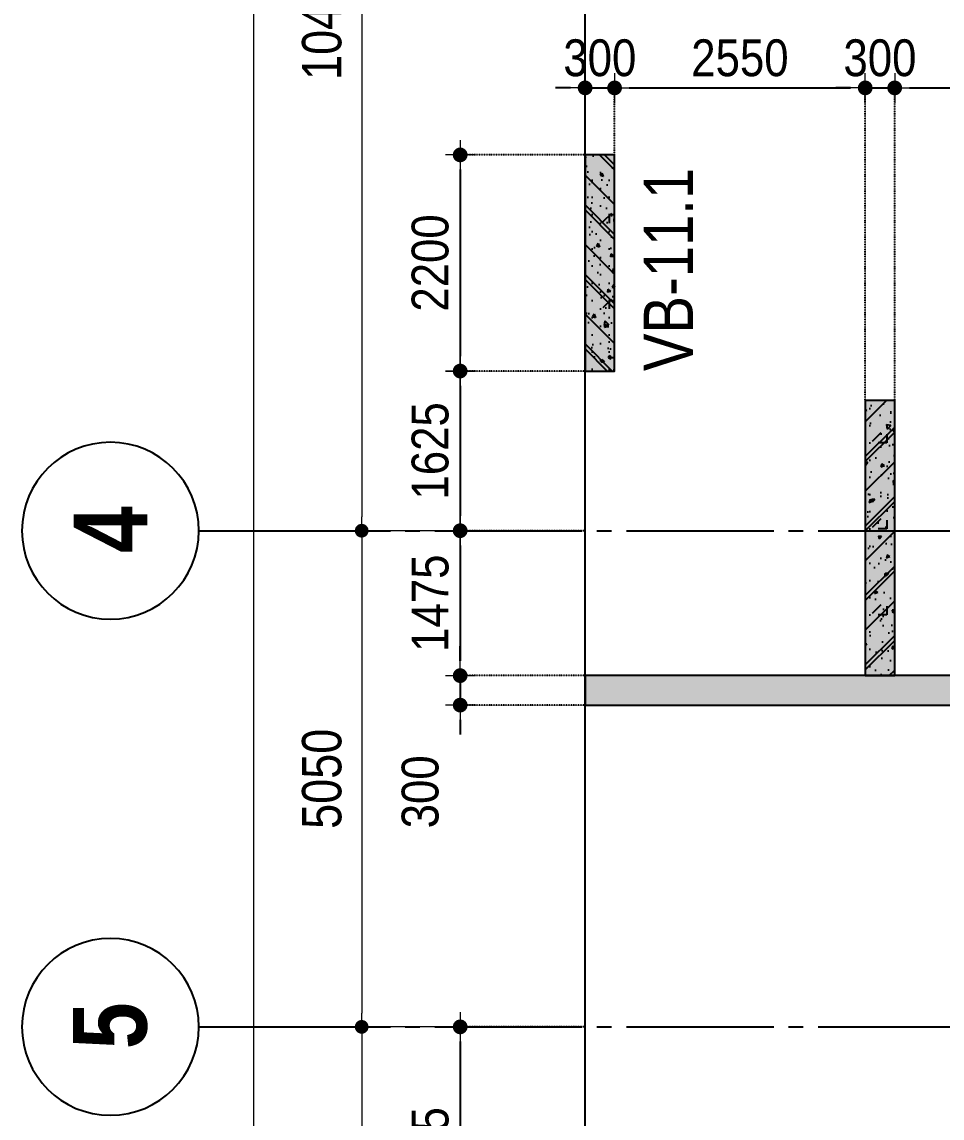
# Model space of a CAD drawing. Header units: millimetres. Extents: x -3973692 to -2843767, y 592734 to 838475.
# Drawn here: x -3277375 to -3268013, y 734603 to 745760 of the extents above; entities that cross this region are included whole.
import ezdxf
from ezdxf.enums import TextEntityAlignment as Align

# ---------------------------------------------------------------- set-up
doc = ezdxf.new("R2010")
doc.units = ezdxf.units.MM
doc.header["$MEASUREMENT"] = 0
doc.header["$PDMODE"] = 3
doc.header["$PDSIZE"] = -20
for name, pattern in [('CHG_XX_Luoi truc-Block B$0$MB_Luoi truc-150-TWB$0$Center101', [13, 10, -1, 1, -1]), ('DIVIDE2', [15.87499999999999, 6.349999999999998, -3.174999999999998, 0, -3.174999999999998, 0, -3.174999999999998]), ('HIDDEN5', [2.8375, 1.25, -1.5875])]:
    doc.linetypes.add(name, pattern=pattern)
doc.layers.get('0').update_dxf_attribs({"lineweight": 9})
doc.layers.get('Defpoints').update_dxf_attribs({"color": 10, "lineweight": 0})
for name, color, linetype, lineweight in [("'S_General_Dim_1", 1, 'Continuous', 18), ("'S_General_Divide_3 Intermediate", 3, 'DIVIDE2', 40), ('CHG_XX_Cot_Block B-T2-3$0$DBAO', 3, 'Continuous', 13), ('CHG_XX_Luoi truc-Block B$0$Dim 200', 1, 'Continuous', 5), ('TEXT', 7, 'Continuous', 15)]:
    doc.layers.add(name, color=color, linetype=linetype, lineweight=lineweight)
for name, color, linetype in [('CHG_XX_Cot_Block B-T2-3$0$MB_Cot tang 1$0$Concrete Hatch', 218, 'Continuous'), ('CHG_XX_Cot_Block B-T2-3$0$MB_Cot tang 1$0$Concrete Line', 6, 'Continuous'), ('CHG_XX_Cot_Block B-T2-3$0$MB_Cot tang 1$0$Concrete Solid', 216, 'Continuous'), ('CHG_XX_Cot_Block B-T2-3$0$mb_cot tang 4-8 twb$0$Concrete Hatch', 218, 'Continuous'), ('CHG_XX_Cot_Block B-T2-3$0$mb_cot tang 4-8 twb$0$Concrete Line', 6, 'Continuous'), ('CHG_XX_Cot_Block B-T2-3$0$mb_cot tang 4-8 twb$0$Concrete Solid', 216, 'Continuous'), ('CHG_XX_Luoi truc-Block B$0$MB_Luoi truc-150-TWB$0$Grid', 34, 'Continuous'), ('CHG_XX_Luoi truc-Block B$0$MB_Luoi truc-150-TWB$0$Grid Line', 251, 'CHG_XX_Luoi truc-Block B$0$MB_Luoi truc-150-TWB$0$Center101'), ('dim', 1, 'Continuous')]:
    doc.layers.add(name, color=color, linetype=linetype)
doc.styles.add('arial', font='arial.ttf', dxfattribs={"width": 0.85})
doc.styles.add('CHG_XX_Luoi truc-Block B$0$MB_Luoi truc-150-TWB$0$Grid A-F$0$VNI-HelveCB', font='')
doc.styles.add('CHG_XX_Luoi truc-Block B$0$Star-HelCon', font='')
doc.styles.add('TTP-HelCon', font='')
doc.styles.get('CHG_XX_Luoi truc-Block B$0$MB_Luoi truc-150-TWB$0$Grid A-F$0$VNI-HelveCB').set_extended_font_data('VNI-Helve-Condense', bold=True)
doc.styles.get('CHG_XX_Luoi truc-Block B$0$Star-HelCon').set_extended_font_data('VNI-Helve-Condense')
doc.styles.get('TTP-HelCon').set_extended_font_data('VNI-Helve-Condense')
doc.dimstyles.new('150', dxfattribs={"dimscale": 150, "dimtxt": 2.5, "dimasz": 1, "dimexe": 0, "dimexo": 0, "dimgap": 0.75, "dimtad": 1, "dimdec": 0, "dimzin": 9, "dimdsep": 46, "dimtxsty": 'arial', "dimblk1": 'DIMDOT', "dimblk2": 'DIMDOT', "dimsah": 1, "dimcen": 2, "dimdle": 3, "dimclre": 8, "dimclrt": 2, "dimadec": 0, "dimazin": 0, "dimtfac": 1, "dimtdec": 0, "dimtix": 1, "dimtmove": 2, "dimatfit": 3, "dimldrblk": 'DIMPIJL', "dimfxl": 1, "dimtvp": 1.8, "dimtolj": 1, "dimtzin": 0, "dimarcsym": 0})
doc.dimstyles.new('CHG_XX_Luoi truc-Block B$0$Dim 200', dxfattribs={"dimscale": 200, "dimtxt": 2, "dimasz": 0.7, "dimexe": 1, "dimexo": 1, "dimgap": 1, "dimtad": 1, "dimdec": 0, "dimzin": 12, "dimdsep": 46, "dimtxsty": 'CHG_XX_Luoi truc-Block B$0$Star-HelCon', "dimblk": 'CHG_XX_Luoi truc-Block B$0$_Dot', "dimcen": 1, "dimclrd": 256, "dimclre": 256, "dimclrt": 3, "dimadec": 0, "dimazin": 0, "dimtfac": 1, "dimtdec": 0, "dimtix": 1, "dimtmove": 2, "dimatfit": 3, "dimldrblk": 'CHG_XX_Luoi truc-Block B$0$HTT Arrow 30', "dimfxl": 1, "dimtolj": 1, "dimtzin": 0, "dimarcsym": 0})

# ---------------------------------------------------------------- blocks, each defined once
blk = doc.blocks.new('*U3043')
at = {"layer": 'CHG_XX_Luoi truc-Block B$0$MB_Luoi truc-150-TWB$0$Grid', "lineweight": -2}
blk.add_line((0, -3), (0, 0), dxfattribs=at)
blk.add_circle((0, -9), 6, dxfattribs=at)
at = {"layer": 'CHG_XX_Luoi truc-Block B$0$MB_Luoi truc-150-TWB$0$Grid Line'}
blk.add_line((0, 0), (0, 189), dxfattribs=at)
at = {"layer": 'CHG_XX_Luoi truc-Block B$0$MB_Luoi truc-150-TWB$0$Grid', "lineweight": -2, "style": 'CHG_XX_Luoi truc-Block B$0$MB_Luoi truc-150-TWB$0$Grid A-F$0$VNI-HelveCB'}
for tag, p in [('GRIDSUB', (0, 198)), ('GRID', (0, -9))]:
    blk.add_attdef(tag, text='', height=5, dxfattribs=at).set_placement(p, align=Align.MIDDLE)
blk = doc.blocks.new('CHG_XX_Luoi truc-Block B$0$_Dot')
at = {"color": 0, "linetype": 'ByBlock', "lineweight": -2}
blk.add_line((-0.5, 0), (-1, 0), dxfattribs=at)
at = {"color": 0, "linetype": 'ByBlock', "const_width": 0.5}
blk.add_lwpolyline([(-0.25, 0, 1), (0.25, 0, 1)], format="xyb", close=True, dxfattribs=at)
blk = doc.blocks.new('*D3052')
at = {"layer": 'CHG_XX_Luoi truc-Block B$0$Dim 200', "lineweight": -2, "transparency": 16777216}
for p, q in [((8025584.807259982, 1114648.634998515), (8023615.11232847, 1114648.634998515)), ((8023815.11232847, 1114508.634998515), (8023815.11232847, 1104338.634998515)), ((8025584.807259982, 1104198.634998515), (8023615.11232847, 1104198.634998515))]:
    blk.add_line(p, q, dxfattribs=at)
at = {"layer": 'Defpoints', "color": 0, "transparency": 16777216}
for p in [(8025784.807259982, 1114648.634998515), (8023815.11232847, 1104198.634998515), (8025784.807259982, 1104198.634998515)]:
    blk.add_point(p, dxfattribs=at)
at = {"layer": 'CHG_XX_Luoi truc-Block B$0$Dim 200', "lineweight": -2, "transparency": 16777216, "xscale": 140, "yscale": 140, "zscale": 140}
for p, rotation in [((8023815.11232847, 1114648.634998515), 90), ((8023815.11232847, 1104198.634998515), 270)]:
    blk.add_blockref('CHG_XX_Luoi truc-Block B$0$_Dot', p, dxfattribs=dict(at, rotation=rotation))
at = {"layer": 'CHG_XX_Luoi truc-Block B$0$Dim 200', "color": 3, "transparency": 16777216, "insert": (8023410.845661803, 1109423.634998517), "char_height": 400, "attachment_point": 5, "rotation": 90, "style": 'CHG_XX_Luoi truc-Block B$0$Star-HelCon'}
blk.add_mtext('\\A1;10450', dxfattribs=at)
blk = doc.blocks.new('CHG_XX_Luoi truc-Block B$0$HTT Arrow 30')
blk.add_hatch(color=256).paths.add_polyline_path([(-2.5, 0.3750000000000002), (-2.5, -0.3749999999999998), (0, 0)])
at = {"color": 0, "linetype": 'ByBlock', "lineweight": -2}
for p, q in [((0, 0), (-2.5, 0.3750000000000002)), ((-2.5, -0.3749999999999998), (-2.5, 0.3750000000000002)), ((0, 0), (-2.5, -0.3749999999999998))]:
    blk.add_line(p, q, dxfattribs=at)
blk = doc.blocks.new('*D3053')
at = {"layer": 'CHG_XX_Luoi truc-Block B$0$Dim 200', "lineweight": -2, "transparency": 16777216}
for p, q in [((8025584.807259982, 1104198.634998515), (8023615.11232847, 1104198.634998515)), ((8023815.11232847, 1104058.634998515), (8023815.11232847, 1099288.634998515)), ((8025584.807259982, 1099148.634998515), (8023615.11232847, 1099148.634998515))]:
    blk.add_line(p, q, dxfattribs=at)
at = {"layer": 'Defpoints', "color": 0, "transparency": 16777216}
for p in [(8025784.807259982, 1104198.634998515), (8023815.11232847, 1099148.634998515), (8025784.807259982, 1099148.634998515)]:
    blk.add_point(p, dxfattribs=at)
at = {"layer": 'CHG_XX_Luoi truc-Block B$0$Dim 200', "lineweight": -2, "transparency": 16777216, "xscale": 140, "yscale": 140, "zscale": 140}
for p, rotation in [((8023815.11232847, 1104198.634998515), 90), ((8023815.11232847, 1099148.634998515), 270)]:
    blk.add_blockref('CHG_XX_Luoi truc-Block B$0$_Dot', p, dxfattribs=dict(at, rotation=rotation))
at = {"layer": 'CHG_XX_Luoi truc-Block B$0$Dim 200', "color": 3, "transparency": 16777216, "insert": (8023410.845661803, 1101673.634998517), "char_height": 400, "attachment_point": 5, "rotation": 90, "style": 'CHG_XX_Luoi truc-Block B$0$Star-HelCon'}
blk.add_mtext('\\A1;5050', dxfattribs=at)
blk = doc.blocks.new('*D3054')
at = {"layer": 'CHG_XX_Luoi truc-Block B$0$Dim 200', "lineweight": -2, "transparency": 16777216}
for p, q in [((8025584.807259982, 1099148.634998515), (8023615.11232847, 1099148.634998515)), ((8023815.11232847, 1099008.634998515), (8023815.11232847, 1089888.634998515)), ((8025584.807259982, 1089748.634998515), (8023615.11232847, 1089748.634998515))]:
    blk.add_line(p, q, dxfattribs=at)
at = {"layer": 'Defpoints', "color": 0, "transparency": 16777216}
for p in [(8025784.807259982, 1099148.634998515), (8023815.11232847, 1089748.634998515), (8025784.807259982, 1089748.634998515)]:
    blk.add_point(p, dxfattribs=at)
at = {"layer": 'CHG_XX_Luoi truc-Block B$0$Dim 200', "lineweight": -2, "transparency": 16777216, "xscale": 140, "yscale": 140, "zscale": 140}
for p, rotation in [((8023815.11232847, 1099148.634998515), 90), ((8023815.11232847, 1089748.634998515), 270)]:
    blk.add_blockref('CHG_XX_Luoi truc-Block B$0$_Dot', p, dxfattribs=dict(at, rotation=rotation))
at = {"layer": 'CHG_XX_Luoi truc-Block B$0$Dim 200', "color": 3, "transparency": 16777216, "insert": (8023410.845661803, 1094448.634998517), "char_height": 400, "attachment_point": 5, "rotation": 90, "style": 'CHG_XX_Luoi truc-Block B$0$Star-HelCon'}
blk.add_mtext('\\A1;9400', dxfattribs=at)
blk = doc.blocks.new('*D3045')
at = {"layer": 'CHG_XX_Luoi truc-Block B$0$Dim 200', "lineweight": -2, "transparency": 16777216}
for p, q in [((8024551.736513704, 1125848.634998515), (8022515.368761293, 1125848.634998515)), ((8022715.368761293, 1125708.634998515), (8022715.368761293, 1047588.634998515)), ((8023790.975346348, 1047448.634998515), (8022515.368761293, 1047448.634998515))]:
    blk.add_line(p, q, dxfattribs=at)
at = {"layer": 'Defpoints', "color": 0, "transparency": 16777216}
for p in [(8024751.736513704, 1125848.634998515), (8022715.368761293, 1047448.634998515), (8023990.975346348, 1047448.634998515)]:
    blk.add_point(p, dxfattribs=at)
at = {"layer": 'CHG_XX_Luoi truc-Block B$0$Dim 200', "lineweight": -2, "transparency": 16777216, "xscale": 140, "yscale": 140, "zscale": 140}
for p, rotation in [((8022715.368761293, 1125848.634998515), 90), ((8022715.368761293, 1047448.634998515), 270)]:
    blk.add_blockref('CHG_XX_Luoi truc-Block B$0$_Dot', p, dxfattribs=dict(at, rotation=rotation))
at = {"layer": 'CHG_XX_Luoi truc-Block B$0$Dim 200', "color": 3, "transparency": 16777216, "insert": (8022311.102094626, 1086648.634998517), "char_height": 400, "attachment_point": 5, "rotation": 90, "style": 'CHG_XX_Luoi truc-Block B$0$Star-HelCon'}
blk.add_mtext('\\A1;78400', dxfattribs=at)
blk = doc.blocks.new('*U3031')
at = {"layer": 'CHG_XX_Cot_Block B-T2-3$0$mb_cot tang 4-8 twb$0$Concrete Hatch'}
h = blk.add_hatch(dxfattribs=at)
h.set_pattern_fill('CONCRETE', color=256, scale=50, style=0, pattern_type=2)
h.set_pattern_definition([(45, (-6900, -49.99999999999986), (-176.7766952966369, 176.7766952966369), []), (45, (-6900, 1.4210854715202e-13), (-353.5533905932737, 353.5533905932738), []), (49.99999999999999, (-6900, -49.99999999999986), (358.6300913003767, -31.37606749129755), [37.5, -412.5]), (355, (-6900, -49.99999999999986), (-69.3756668065, 376.0960668500059), [30, -330]), (100.4514, (-6870.11416, -52.61466999999985), (289.2546908570108, 344.7197710304768), [31.870095, -350.571056]), (46.18420000000002, (-6900, 50.00000000000014), (533.6205243128222, -82.75950716450905), [56.24999999999997, -618.7499999999995]), (96.6356, (-6855.5316275, 43.10334650000013), (467.3313527743517, 487.0589354502209), [47.805144, -525.8565]), (351.1842, (-6900, 50.00000000000014), (467.3309725668136, 487.0593004626623), [45, -495]), (21, (-6850, 25.00000000000014), (298.4535260592309, -201.3094453326694), [37.5, -412.5]), (326.0000000000001, (-6850, 25.00000000000014), (121.6576659607909, 362.5750225234265), [30, -330]), (71.4514, (-6825.1288835, 8.224197000000146), (420.111314290745, 161.2652483549762), [31.870095, -350.571056]), (37.50000000000001, (-6900, -49.99999999999986), (6.079927658645334, 166.4469269156558), [0, -326, 0, -335, 0, -331.25]), (7.499999999999999, (-6900, -49.99999999999986), (131.5347687210743, 197.2058559411801), [0, -191, 0, -318.5, 0, -126.25]), (327.5, (-7011.5, -49.99999999999986), (266.9112180862045, -11.2774358671899), [0, -125, 0, -390, 0, -517.5]), (317.5, (-7061.5, -49.99999999999986), (291.5930846711931, 50.05249116615882), [0, -162.5, 0, -259, 0, -367.5]), (0, (-6725, 125.0000000000001), (0, 875), [87.5, -787.5]), (0, (-6462.5, 300.0000000000001), (0, 875), [87.5, -787.5]), (0, (-6637.5, 650.0000000000001), (0, 875), [87.5, -350, 87.5, -350]), (90, (-6725, 125.0000000000001), (-875, 5.35782974626967e-14), [87.5, -787.5]), (90, (-6637.5, 650.0000000000001), (-875, 5.35782974626967e-14), [87.5, -787.5]), (90, (-6375, 300.0000000000001), (-875, 5.35782974626967e-14), [87.5, -787.5]), (90, (-6200, 562.5000000000001), (-875, 5.35782974626967e-14), [87.5, -787.5]), (135, (-6637.5, 125.0000000000001), (-875.016357447105, 8.881784197001252e-14), [123.76, -1113.7]), (135, (-6550, 650.0000000000001), (-875.016357447105, 8.881784197001252e-14), [123.76, -1113.7]), (45, (-6462.5, 300.0000000000001), (8.881784197001252e-14, 875.016357447105), [123.76, -247.485, 123.76, -742.455]), (0, (-7075, -49.99999999999986), (87.5, 87.5), [-175, 0])])
h.paths.add_polyline_path([(-8650, 150), (-8650, -149.9999999999999), (1800, -150), (1800, 150)])
at = {"layer": 'CHG_XX_Cot_Block B-T2-3$0$mb_cot tang 4-8 twb$0$Concrete Solid'}
blk.add_hatch(color=256, dxfattribs=at).paths.add_polyline_path([(-8650, 150), (-8650, -149.9999999999999), (1800, -150), (1800, 150)])
at = {"layer": 'CHG_XX_Cot_Block B-T2-3$0$mb_cot tang 4-8 twb$0$Concrete Line'}
blk.add_lwpolyline([(-8650, 150), (-8650, -149.9999999999999), (1800, -150), (1800, 150)], close=True, dxfattribs=at)
blk = doc.blocks.new('*U3032')
at = {"layer": 'CHG_XX_Cot_Block B-T2-3$0$mb_cot tang 4-8 twb$0$Concrete Hatch'}
h = blk.add_hatch(dxfattribs=at)
h.set_pattern_fill('CONCRETE', color=256, scale=50, style=0, pattern_type=2)
h.set_pattern_definition([(45, (-250, 2450), (-176.7766952966369, 176.7766952966369), []), (45, (-250, 2500), (-353.5533905932737, 353.5533905932738), []), (49.99999999999999, (-250, 2450), (358.6300913003767, -31.37606749129755), [37.5, -412.5]), (355, (-250, 2450), (-69.3756668065, 376.0960668500059), [30, -330]), (100.4514, (-220.11416, 2447.38533), (289.2546908570108, 344.7197710304768), [31.870095, -350.571056]), (46.18420000000002, (-250, 2550), (533.6205243128222, -82.75950716450905), [56.24999999999998, -618.7499999999997]), (96.6356, (-205.5316275, 2543.1033465), (467.3313527743517, 487.0589354502209), [47.805144, -525.8565]), (351.1842, (-250, 2550), (467.3309725668136, 487.0593004626623), [45, -495]), (21, (-200, 2525), (298.4535260592309, -201.3094453326694), [37.5, -412.5]), (326.0000000000001, (-200, 2525), (121.6576659607909, 362.5750225234265), [30, -330]), (71.4514, (-175.1288835, 2508.224197), (420.111314290745, 161.2652483549762), [31.870095, -350.571056]), (37.50000000000001, (-250, 2450), (6.079927658645334, 166.4469269156558), [0, -326, 0, -335, 0, -331.25]), (7.499999999999999, (-250, 2450), (131.5347687210743, 197.2058559411801), [0, -191, 0, -318.5, 0, -126.25]), (327.5, (-361.5, 2450), (266.9112180862045, -11.2774358671899), [0, -125, 0, -390, 0, -517.5]), (317.5, (-411.5, 2450), (291.5930846711931, 50.05249116615882), [0, -162.5, 0, -259, 0, -367.5]), (0, (-75, 2625), (0, 875), [87.5, -787.5]), (0, (187.5, 2800), (0, 875), [87.5, -787.5]), (0, (12.5, 3150), (0, 875), [87.5, -350, 87.5, -350]), (90, (-75, 2625), (-875, 5.35782974626967e-14), [87.5, -787.5]), (90, (12.5, 3150), (-875, 5.35782974626967e-14), [87.5, -787.5]), (90, (275, 2800), (-875, 5.35782974626967e-14), [87.5, -787.5]), (90, (450, 3062.5), (-875, 5.35782974626967e-14), [87.5, -787.5]), (135, (12.5, 2625), (-875.016357447105, 8.881784197001252e-14), [123.76, -1113.7]), (135, (100, 3150), (-875.016357447105, 8.881784197001252e-14), [123.76, -1113.7]), (45, (187.5, 2800), (8.881784197001252e-14, 875.016357447105), [123.76, -247.485, 123.76, -742.455]), (0, (-425, 2450), (87.5, 87.5), [-175, 0])])
h.paths.add_polyline_path([(-250, 2650), (-250, -149.9999999999999), (50, -150), (50, 2650)])
at = {"layer": 'CHG_XX_Cot_Block B-T2-3$0$mb_cot tang 4-8 twb$0$Concrete Solid'}
blk.add_hatch(color=256, dxfattribs=at).paths.add_polyline_path([(-250, 2650), (-250, -149.9999999999999), (50, -150), (50, 2650)])
at = {"layer": 'CHG_XX_Cot_Block B-T2-3$0$mb_cot tang 4-8 twb$0$Concrete Line'}
blk.add_lwpolyline([(-250, 2650), (-250, -149.9999999999999), (50, -150), (50, 2650)], close=True, dxfattribs=at)
blk = doc.blocks.new('*U3033')
at = {"layer": 'CHG_XX_Cot_Block B-T2-3$0$MB_Cot tang 1$0$Concrete Hatch'}
h = blk.add_hatch(dxfattribs=at)
h.set_pattern_fill('CONCRETE', color=256, scale=50, style=0, pattern_type=2)
h.set_pattern_definition([(45, (-6900, -49.99999999999986), (-176.7766952966369, 176.7766952966369), []), (45, (-6900, 1.4210854715202e-13), (-353.5533905932737, 353.5533905932738), []), (49.99999999999999, (-6900, -49.99999999999986), (358.6300913003767, -31.37606749129755), [37.5, -412.5]), (355, (-6900, -49.99999999999986), (-69.3756668065, 376.0960668500059), [30, -330]), (100.4514, (-6870.11416, -52.61466999999985), (289.2546908570108, 344.7197710304768), [31.870095, -350.571056]), (46.18420000000001, (-6900, 50.00000000000014), (533.6205243128222, -82.75950716450905), [56.25, -618.75]), (96.6356, (-6855.5316275, 43.10334650000013), (467.3313527743517, 487.0589354502209), [47.805144, -525.8565]), (351.1842, (-6900, 50.00000000000014), (467.3309725668136, 487.0593004626623), [45, -495]), (21, (-6850, 25.00000000000014), (298.4535260592309, -201.3094453326694), [37.5, -412.5]), (326.0000000000001, (-6850, 25.00000000000014), (121.6576659607909, 362.5750225234265), [30, -330]), (71.4514, (-6825.1288835, 8.224197000000146), (420.111314290745, 161.2652483549762), [31.870095, -350.571056]), (37.50000000000001, (-6900, -49.99999999999986), (6.079927658645334, 166.4469269156558), [0, -326, 0, -335, 0, -331.25]), (7.499999999999999, (-6900, -49.99999999999986), (131.5347687210743, 197.2058559411801), [0, -191, 0, -318.5, 0, -126.25]), (327.5, (-7011.5, -49.99999999999986), (266.9112180862045, -11.2774358671899), [0, -125, 0, -390, 0, -517.5]), (317.5, (-7061.5, -49.99999999999986), (291.5930846711931, 50.05249116615882), [0, -162.5, 0, -259, 0, -367.5]), (0, (-6725, 125.0000000000001), (0, 875), [87.5, -787.5]), (0, (-6462.5, 300.0000000000001), (0, 875), [87.5, -787.5]), (0, (-6637.5, 650.0000000000001), (0, 875), [87.5, -350, 87.5, -350]), (90, (-6725, 125.0000000000001), (-875, 5.35782974626967e-14), [87.5, -787.5]), (90, (-6637.5, 650.0000000000001), (-875, 5.35782974626967e-14), [87.5, -787.5]), (90, (-6375, 300.0000000000001), (-875, 5.35782974626967e-14), [87.5, -787.5]), (90, (-6200, 562.5000000000001), (-875, 5.35782974626967e-14), [87.5, -787.5]), (135, (-6637.5, 125.0000000000001), (-875.016357447105, 8.881784197001252e-14), [123.76, -1113.7]), (135, (-6550, 650.0000000000001), (-875.016357447105, 8.881784197001252e-14), [123.76, -1113.7]), (45, (-6462.5, 300.0000000000001), (8.881784197001252e-14, 875.016357447105), [123.76, -247.485, 123.76, -742.455]), (0, (-7075, -49.99999999999986), (87.5, 87.5), [-175, 0])])
h.paths.add_polyline_path([(-8650, 150), (-8650, -149.9999999999999), (1800, -150), (1800, 150)])
at = {"layer": 'CHG_XX_Cot_Block B-T2-3$0$MB_Cot tang 1$0$Concrete Solid'}
blk.add_hatch(color=256, dxfattribs=at).paths.add_polyline_path([(-8650, 150), (-8650, -149.9999999999999), (1800, -150), (1800, 150)])
at = {"layer": 'CHG_XX_Cot_Block B-T2-3$0$MB_Cot tang 1$0$Concrete Line'}
blk.add_lwpolyline([(-8650, 150), (-8650, -149.9999999999999), (1800, -150), (1800, 150)], close=True, dxfattribs=at)
blk = doc.blocks.new('*U3034')
at = {"layer": 'CHG_XX_Cot_Block B-T2-3$0$MB_Cot tang 1$0$Concrete Hatch'}
h = blk.add_hatch(dxfattribs=at)
h.set_pattern_fill('CONCRETE', color=256, scale=50, style=0, pattern_type=2)
h.set_pattern_definition([(45, (-250, 2450.000000000058), (-176.7766952966369, 176.7766952966369), []), (45, (-250, 2500.000000000058), (-353.5533905932737, 353.5533905932738), []), (49.99999999999999, (-250, 2450.000000000058), (358.6300913003767, -31.37606749129755), [37.5, -412.5]), (355, (-250, 2450.000000000058), (-69.3756668065, 376.0960668500059), [30, -330]), (100.4514, (-220.11416, 2447.385330000058), (289.2546908570108, 344.7197710304768), [31.870095, -350.571056]), (46.18420000000001, (-250, 2550.000000000058), (533.6205243128222, -82.75950716450905), [56.25, -618.75]), (96.6356, (-205.5316275, 2543.103346500058), (467.3313527743517, 487.0589354502209), [47.805144, -525.8565]), (351.1842, (-250, 2550.000000000058), (467.3309725668136, 487.0593004626623), [45, -495]), (21, (-200, 2525.000000000058), (298.4535260592309, -201.3094453326694), [37.5, -412.5]), (326.0000000000001, (-200, 2525.000000000058), (121.6576659607909, 362.5750225234265), [30, -330]), (71.4514, (-175.1288835, 2508.224197000058), (420.111314290745, 161.2652483549762), [31.870095, -350.571056]), (37.50000000000001, (-250, 2450.000000000058), (6.079927658645334, 166.4469269156558), [0, -326, 0, -335, 0, -331.25]), (7.499999999999999, (-250, 2450.000000000058), (131.5347687210743, 197.2058559411801), [0, -191, 0, -318.5, 0, -126.25]), (327.5, (-361.5, 2450.000000000058), (266.9112180862045, -11.2774358671899), [0, -125, 0, -390, 0, -517.5]), (317.5, (-411.5, 2450.000000000058), (291.5930846711931, 50.05249116615882), [0, -162.5, 0, -259, 0, -367.5]), (0, (-75, 2625.000000000058), (0, 875), [87.5, -787.5]), (0, (187.5, 2800.000000000058), (0, 875), [87.5, -787.5]), (0, (12.5, 3150.000000000058), (0, 875), [87.5, -350, 87.5, -350]), (90, (-75, 2625.000000000058), (-875, 5.35782974626967e-14), [87.5, -787.5]), (90, (12.5, 3150.000000000058), (-875, 5.35782974626967e-14), [87.5, -787.5]), (90, (275, 2800.000000000058), (-875, 5.35782974626967e-14), [87.5, -787.5]), (90, (450, 3062.500000000058), (-875, 5.35782974626967e-14), [87.5, -787.5]), (135, (12.5, 2625.000000000058), (-875.016357447105, 8.881784197001252e-14), [123.76, -1113.7]), (135, (100, 3150.000000000058), (-875.016357447105, 8.881784197001252e-14), [123.76, -1113.7]), (45, (187.5, 2800.000000000058), (8.881784197001252e-14, 875.016357447105), [123.76, -247.485, 123.76, -742.455]), (0, (-425, 2450.000000000058), (87.5, 87.5), [-175, 0])])
h.paths.add_polyline_path([(-250, 2650.000000000058), (-250, -149.9999999999999), (50, -150), (50, 2650.000000000058)])
at = {"layer": 'CHG_XX_Cot_Block B-T2-3$0$MB_Cot tang 1$0$Concrete Solid'}
blk.add_hatch(color=256, dxfattribs=at).paths.add_polyline_path([(-250, 2650.000000000058), (-250, -149.9999999999999), (50, -150), (50, 2650.000000000058)])
at = {"layer": 'CHG_XX_Cot_Block B-T2-3$0$MB_Cot tang 1$0$Concrete Line'}
blk.add_lwpolyline([(-250, 2650.000000000058), (-250, -149.9999999999999), (50, -150), (50, 2650.000000000058)], close=True, dxfattribs=at)
blk = doc.blocks.new('*U3035')
at = {"layer": 'CHG_XX_Cot_Block B-T2-3$0$mb_cot tang 4-8 twb$0$Concrete Hatch'}
h = blk.add_hatch(dxfattribs=at)
h.set_pattern_fill('CONCRETE', color=256, scale=50, style=0, pattern_type=2)
h.set_pattern_definition([(45, (650, 50.00000000000013), (-176.7766952966369, 176.7766952966369), []), (45, (650, 100.0000000000001), (-353.5533905932737, 353.5533905932738), []), (49.99999999999999, (650, 50.00000000000013), (358.6300913003767, -31.37606749129755), [37.5, -412.5]), (355, (650, 50.00000000000013), (-69.3756668065, 376.0960668500059), [30, -330]), (100.4514, (679.8858399999999, 47.38533000000014), (289.2546908570108, 344.7197710304768), [31.870095, -350.571056]), (46.18420000000002, (650, 150.0000000000001), (533.6205243128222, -82.75950716450905), [56.24999999999994, -618.7499999999991]), (96.6356, (694.4683725, 143.1033465000001), (467.3313527743517, 487.0589354502209), [47.805144, -525.8565]), (351.1842, (650, 150.0000000000001), (467.3309725668136, 487.0593004626623), [45, -495]), (21, (700, 125.0000000000001), (298.4535260592309, -201.3094453326694), [37.5, -412.5]), (326.0000000000001, (700, 125.0000000000001), (121.6576659607909, 362.5750225234265), [30, -330]), (71.4514, (724.8711165, 108.2241970000001), (420.111314290745, 161.2652483549762), [31.870095, -350.571056]), (37.50000000000001, (650, 50.00000000000013), (6.079927658645334, 166.4469269156558), [0, -326, 0, -335, 0, -331.25]), (7.499999999999999, (650, 50.00000000000013), (131.5347687210743, 197.2058559411801), [0, -191, 0, -318.5, 0, -126.25]), (327.5, (538.5, 50.00000000000013), (266.9112180862045, -11.2774358671899), [0, -125, 0, -390, 0, -517.5]), (317.5, (488.5, 50.00000000000013), (291.5930846711931, 50.05249116615882), [0, -162.5, 0, -259, 0, -367.5]), (0, (825, 225.0000000000001), (0, 875), [87.5, -787.5]), (0, (1087.5, 400.0000000000001), (0, 875), [87.5, -787.5]), (0, (912.5, 750.0000000000001), (0, 875), [87.5, -350, 87.5, -350]), (90, (825, 225.0000000000001), (-875, 5.35782974626967e-14), [87.5, -787.5]), (90, (912.5, 750.0000000000001), (-875, 5.35782974626967e-14), [87.5, -787.5]), (90, (1175, 400.0000000000001), (-875, 5.35782974626967e-14), [87.5, -787.5]), (90, (1350, 662.5000000000001), (-875, 5.35782974626967e-14), [87.5, -787.5]), (135, (912.5, 225.0000000000001), (-875.016357447105, 8.881784197001252e-14), [123.76, -1113.7]), (135, (1000, 750.0000000000001), (-875.016357447105, 8.881784197001252e-14), [123.76, -1113.7]), (45, (1087.5, 400.0000000000001), (8.881784197001252e-14, 875.016357447105), [123.76, -247.485, 123.76, -742.455]), (0, (475, 50.00000000000013), (87.5, 87.5), [-175, 0])])
h.paths.add_polyline_path([(-750, 200), (-750, -99.99999999999987), (1450, -99.99999999999999), (1450, 200)])
at = {"layer": 'CHG_XX_Cot_Block B-T2-3$0$mb_cot tang 4-8 twb$0$Concrete Solid'}
blk.add_hatch(color=256, dxfattribs=at).paths.add_polyline_path([(-750, 200), (-750, -99.99999999999987), (1450, -99.99999999999999), (1450, 200)])
at = {"layer": 'CHG_XX_Cot_Block B-T2-3$0$mb_cot tang 4-8 twb$0$Concrete Line'}
blk.add_lwpolyline([(-750, 200), (-750, -99.99999999999987), (1450, -99.99999999999999), (1450, 200)], close=True, dxfattribs=at)
blk = doc.blocks.new('b')
at = {"layer": 'TEXT', "color": 3, "style": 'TTP-HelCon'}
blk.add_text('VB-11.1', height=500, rotation=90, dxfattribs=at).set_placement((-21602.84100012342, -20024.99999295396))
blk = doc.blocks.new('DIMDOT')
for p, q in [((0, -1), (0, 1)), ((1, 0), (-1, 0))]:
    blk.add_line(p, q)
at = {"const_width": 0.5}
blk.add_lwpolyline([(-0.25, 0, 1), (0.25, 0, 1)], format="xyb", close=True, dxfattribs=at)
blk = doc.blocks.new('*D864')
at = {"layer": "'S_General_Dim_1", "color": 8, "linetype": 'HIDDEN5', "lineweight": -2, "transparency": 16777216}
for p, q in [((-3271645.198556936, 744406.0114566322), (-3272916.355607328, 744406.0114566322)), ((-3271645.198556941, 742206.0114566322), (-3272916.355607328, 742206.0114566322))]:
    blk.add_line(p, q, dxfattribs=at)
at = {"layer": "'S_General_Dim_1", "color": 0, "lineweight": -2, "transparency": 16777216}
blk.add_line((-3272916.355607328, 744256.0114566322), (-3272916.355607328, 742356.0114566322), dxfattribs=at)
at = {"layer": 'Defpoints', "color": 0, "transparency": 16777216}
for p in [(-3271645.198556936, 744406.0114566322), (-3272916.355607328, 742206.0114566322), (-3271645.198556941, 742206.0114566322)]:
    blk.add_point(p, dxfattribs=at)
at = {"layer": "'S_General_Dim_1", "color": 0, "lineweight": -2, "transparency": 16777216, "xscale": 150, "yscale": 150, "zscale": 150}
for p, rotation in [((-3272916.355607328, 744406.0114566322), 90), ((-3272916.355607328, 742206.0114566322), 270)]:
    blk.add_blockref('DIMDOT', p, dxfattribs=dict(at, rotation=rotation))
at = {"layer": "'S_General_Dim_1", "color": 2, "transparency": 16777216, "insert": (-3273220.320477723, 743306.011456633), "char_height": 375, "attachment_point": 5, "rotation": 90, "style": 'arial'}
blk.add_mtext('\\A1;2200', dxfattribs=at)
blk = doc.blocks.new('DIMPIJL')
at = {"linetype": 'ByBlock'}
blk.add_solid([(-2.5, 0.4166666666666686), (-2.5, -0.4166666666666686), (0, 0)], dxfattribs=at)
blk = doc.blocks.new('*D865')
at = {"layer": "'S_General_Dim_1", "color": 8, "linetype": 'HIDDEN5', "lineweight": -2, "transparency": 16777216}
for p, q in [((-3271645.198556936, 735531.0114495863), (-3272916.355607328, 735531.0114495863)), ((-3271645.198556936, 732906.0114486765), (-3272916.355607328, 732906.0114486765))]:
    blk.add_line(p, q, dxfattribs=at)
at = {"layer": "'S_General_Dim_1", "color": 0, "lineweight": -2, "transparency": 16777216}
blk.add_line((-3272916.355607328, 735381.0114495863), (-3272916.355607328, 733056.0114486765), dxfattribs=at)
at = {"layer": 'Defpoints', "color": 0, "transparency": 16777216}
for p in [(-3271645.198556936, 735531.0114495863), (-3272916.355607328, 732906.0114486765), (-3271645.198556936, 732906.0114486765)]:
    blk.add_point(p, dxfattribs=at)
at = {"layer": "'S_General_Dim_1", "color": 0, "lineweight": -2, "transparency": 16777216, "xscale": 150, "yscale": 150, "zscale": 150}
for p, rotation in [((-3272916.355607328, 735531.0114495863), 90), ((-3272916.355607328, 732906.0114486765), 270)]:
    blk.add_blockref('DIMDOT', p, dxfattribs=dict(at, rotation=rotation))
at = {"layer": "'S_General_Dim_1", "color": 2, "transparency": 16777216, "insert": (-3273220.320477723, 734218.5114491321), "char_height": 375, "attachment_point": 5, "rotation": 90, "style": 'arial'}
blk.add_mtext('\\A1;2625', dxfattribs=at)
blk = doc.blocks.new('*D877')
at = {"layer": "'S_General_Dim_1", "color": 8, "linetype": 'HIDDEN5', "lineweight": -2, "transparency": 16777216}
for p, q in [((-3271645.198556941, 742206.0114566322), (-3272916.35560733, 742206.0114566322)), ((-3271645.198556941, 740581.0114495863), (-3272916.35560733, 740581.0114495863))]:
    blk.add_line(p, q, dxfattribs=at)
at = {"layer": "'S_General_Dim_1", "color": 0, "lineweight": -2, "transparency": 16777216}
blk.add_line((-3272916.35560733, 742056.0114566322), (-3272916.35560733, 740731.0114495863), dxfattribs=at)
at = {"layer": 'Defpoints', "color": 0, "transparency": 16777216}
for p in [(-3271645.198556941, 742206.0114566322), (-3272916.35560733, 740581.0114495863), (-3271645.198556941, 740581.0114495863)]:
    blk.add_point(p, dxfattribs=at)
at = {"layer": "'S_General_Dim_1", "color": 0, "lineweight": -2, "transparency": 16777216, "xscale": 150, "yscale": 150, "zscale": 150}
for p, rotation in [((-3272916.35560733, 742206.0114566322), 90), ((-3272916.35560733, 740581.0114495863), 270)]:
    blk.add_blockref('DIMDOT', p, dxfattribs=dict(at, rotation=rotation))
at = {"layer": "'S_General_Dim_1", "color": 2, "transparency": 16777216, "insert": (-3273220.320477725, 741393.51145311), "char_height": 375, "attachment_point": 5, "rotation": 90, "style": 'arial'}
blk.add_mtext('\\A1;1625', dxfattribs=at)
blk = doc.blocks.new('*D878')
at = {"layer": "'S_General_Dim_1", "color": 0, "lineweight": -2, "transparency": 16777216}
for p, q in [((-3271795.198556934, 745088.0572044892), (-3271945.198556934, 745088.0572044892)), ((-3271645.198556934, 745088.0572044892), (-3271345.198556939, 745088.0572044892)), ((-3271195.198556939, 745088.0572044892), (-3271045.198556939, 745088.0572044892))]:
    blk.add_line(p, q, dxfattribs=at)
at = {"layer": "'S_General_Dim_1", "color": 8, "linetype": 'HIDDEN5', "lineweight": -2, "transparency": 16777216}
for p, q in [((-3271645.198556934, 744406.0114566322), (-3271645.198556934, 745088.0572044892)), ((-3271345.198556939, 744406.0114566322), (-3271345.198556939, 745088.0572044892))]:
    blk.add_line(p, q, dxfattribs=at)
at = {"layer": 'Defpoints', "color": 0, "transparency": 16777216}
for p in [(-3271345.198556939, 745088.0572044892), (-3271645.198556934, 744406.0114566322), (-3271345.198556939, 744406.0114566322)]:
    blk.add_point(p, dxfattribs=at)
at = {"layer": "'S_General_Dim_1", "color": 0, "lineweight": -2, "transparency": 16777216, "xscale": 150, "yscale": 150, "zscale": 150}
blk.add_blockref('DIMDOT', (-3271645.198556934, 745088.0572044892), dxfattribs=at)
at = {"layer": "'S_General_Dim_1", "color": 0, "lineweight": -2, "transparency": 16777216, "xscale": 150, "yscale": 150, "zscale": 150, "rotation": 180}
blk.add_blockref('DIMDOT', (-3271345.198556939, 745088.0572044892), dxfattribs=at)
at = {"layer": "'S_General_Dim_1", "color": 2, "transparency": 16777216, "insert": (-3271495.198556936, 745392.1499739299), "char_height": 375, "attachment_point": 5, "style": 'arial'}
blk.add_mtext('\\A1;300', dxfattribs=at)
blk = doc.blocks.new('*D880')
at = {"layer": "'S_General_Dim_1", "color": 8, "linetype": 'HIDDEN5', "lineweight": -2, "transparency": 16777216}
for p, q in [((-3271645.198556941, 740581.0114495863), (-3272916.355607332, 740581.0114495863)), ((-3271645.198556936, 739106.0114508765), (-3272916.355607332, 739106.0114508765))]:
    blk.add_line(p, q, dxfattribs=at)
at = {"layer": "'S_General_Dim_1", "color": 0, "lineweight": -2, "transparency": 16777216}
blk.add_line((-3272916.355607332, 740431.0114495863), (-3272916.355607332, 739256.0114508765), dxfattribs=at)
at = {"layer": 'Defpoints', "color": 0, "transparency": 16777216}
for p in [(-3271645.198556941, 740581.0114495863), (-3272916.355607332, 739106.0114508765), (-3271645.198556936, 739106.0114508765)]:
    blk.add_point(p, dxfattribs=at)
at = {"layer": "'S_General_Dim_1", "color": 0, "lineweight": -2, "transparency": 16777216, "xscale": 150, "yscale": 150, "zscale": 150}
for p, rotation in [((-3272916.355607332, 740581.0114495863), 90), ((-3272916.355607332, 739106.0114508765), 270)]:
    blk.add_blockref('DIMDOT', p, dxfattribs=dict(at, rotation=rotation))
at = {"layer": "'S_General_Dim_1", "color": 2, "transparency": 16777216, "insert": (-3273220.320477726, 739843.5114502322), "char_height": 375, "attachment_point": 5, "rotation": 90, "style": 'arial'}
blk.add_mtext('\\A1;1475', dxfattribs=at)
blk = doc.blocks.new('*D881')
at = {"layer": "'S_General_Dim_1", "color": 0, "lineweight": -2, "transparency": 16777216}
for p, q in [((-3272916.355607335, 739256.0114508765), (-3272916.355607335, 739406.0114508765)), ((-3272916.355607335, 739106.0114508765), (-3272916.355607335, 738806.0114508765)), ((-3272916.355607335, 738656.0114508765), (-3272916.355607335, 738506.0114508765))]:
    blk.add_line(p, q, dxfattribs=at)
at = {"layer": "'S_General_Dim_1", "color": 8, "linetype": 'HIDDEN5', "lineweight": -2, "transparency": 16777216}
for p, q in [((-3271645.198556936, 739106.0114508765), (-3272916.355607335, 739106.0114508765)), ((-3271645.198556936, 738806.0114508765), (-3272916.355607335, 738806.0114508765))]:
    blk.add_line(p, q, dxfattribs=at)
at = {"layer": 'Defpoints', "color": 0, "transparency": 16777216}
for p in [(-3271645.198556936, 739106.0114508765), (-3272916.355607335, 738806.0114508765), (-3271645.198556936, 738806.0114508765)]:
    blk.add_point(p, dxfattribs=at)
at = {"layer": "'S_General_Dim_1", "color": 0, "lineweight": -2, "transparency": 16777216, "xscale": 150, "yscale": 150, "zscale": 150}
for p, rotation in [((-3272916.355607335, 739106.0114508765), 270), ((-3272916.355607335, 738806.0114508765), 90)]:
    blk.add_blockref('DIMDOT', p, dxfattribs=dict(at, rotation=rotation))
at = {"layer": "'S_General_Dim_1", "color": 2, "transparency": 16777216, "insert": (-3273321.812633239, 737923.3854176173), "char_height": 375, "attachment_point": 5, "rotation": 90, "style": 'arial'}
blk.add_mtext('\\A1;300', dxfattribs=at)
blk = doc.blocks.new('*D882')
at = {"layer": "'S_General_Dim_1", "color": 8, "linetype": 'HIDDEN5', "lineweight": -2, "transparency": 16777216}
for p, q in [((-3271345.198556939, 744406.0114566322), (-3271345.198556939, 745088.0572044892)), ((-3268795.198556937, 741906.0114557459), (-3268795.198556937, 745088.0572044892))]:
    blk.add_line(p, q, dxfattribs=at)
at = {"layer": "'S_General_Dim_1", "color": 0, "lineweight": -2, "transparency": 16777216}
blk.add_line((-3271195.198556939, 745088.0572044892), (-3268945.198556937, 745088.0572044892), dxfattribs=at)
at = {"layer": 'Defpoints', "color": 0, "transparency": 16777216}
for p in [(-3268795.198556937, 745088.0572044892), (-3271345.198556939, 744406.0114566322), (-3268795.198556937, 741906.0114557459)]:
    blk.add_point(p, dxfattribs=at)
at = {"layer": "'S_General_Dim_1", "color": 0, "lineweight": -2, "transparency": 16777216, "xscale": 150, "yscale": 150, "zscale": 150, "rotation": 180}
blk.add_blockref('DIMDOT', (-3271345.198556939, 745088.0572044892), dxfattribs=at)
at = {"layer": "'S_General_Dim_1", "color": 0, "lineweight": -2, "transparency": 16777216, "xscale": 150, "yscale": 150, "zscale": 150}
blk.add_blockref('DIMDOT', (-3268795.198556937, 745088.0572044892), dxfattribs=at)
at = {"layer": "'S_General_Dim_1", "color": 2, "transparency": 16777216, "insert": (-3270070.198556938, 745392.0220748849), "char_height": 375, "attachment_point": 5, "style": 'arial'}
blk.add_mtext('\\A1;2550', dxfattribs=at)
blk = doc.blocks.new('*D883')
at = {"layer": "'S_General_Dim_1", "color": 0, "lineweight": -2, "transparency": 16777216}
for p, q in [((-3268945.198556937, 745088.0572044892), (-3269095.198556937, 745088.0572044892)), ((-3268795.198556937, 745088.0572044892), (-3268495.198556937, 745088.0572044892)), ((-3268345.198556937, 745088.0572044892), (-3268195.198556937, 745088.0572044892))]:
    blk.add_line(p, q, dxfattribs=at)
at = {"layer": "'S_General_Dim_1", "color": 8, "linetype": 'HIDDEN5', "lineweight": -2, "transparency": 16777216}
for p, q in [((-3268795.198556937, 741906.0114557459), (-3268795.198556937, 745088.0572044892)), ((-3268495.198556937, 741906.0114557459), (-3268495.198556937, 745088.0572044892))]:
    blk.add_line(p, q, dxfattribs=at)
at = {"layer": 'Defpoints', "color": 0, "transparency": 16777216}
for p in [(-3268495.198556937, 745088.0572044892), (-3268795.198556937, 741906.0114557459), (-3268495.198556937, 741906.0114557459)]:
    blk.add_point(p, dxfattribs=at)
at = {"layer": "'S_General_Dim_1", "color": 0, "lineweight": -2, "transparency": 16777216, "xscale": 150, "yscale": 150, "zscale": 150}
blk.add_blockref('DIMDOT', (-3268795.198556937, 745088.0572044892), dxfattribs=at)
at = {"layer": "'S_General_Dim_1", "color": 0, "lineweight": -2, "transparency": 16777216, "xscale": 150, "yscale": 150, "zscale": 150, "rotation": 180}
blk.add_blockref('DIMDOT', (-3268495.198556937, 745088.0572044892), dxfattribs=at)
at = {"layer": "'S_General_Dim_1", "color": 2, "transparency": 16777216, "insert": (-3268645.198556937, 745392.1499739299), "char_height": 375, "attachment_point": 5, "style": 'arial'}
blk.add_mtext('\\A1;300', dxfattribs=at)
blk = doc.blocks.new('*D884')
at = {"layer": "'S_General_Dim_1", "color": 8, "linetype": 'HIDDEN5', "lineweight": -2, "transparency": 16777216}
for p, q in [((-3268495.198556937, 741906.0114557459), (-3268495.198556937, 745088.0572044892)), ((-3261495.198556937, 741906.0114557459), (-3261495.198556937, 745088.0572044892))]:
    blk.add_line(p, q, dxfattribs=at)
at = {"layer": "'S_General_Dim_1", "color": 0, "lineweight": -2, "transparency": 16777216}
blk.add_line((-3268345.198556937, 745088.0572044892), (-3261645.198556937, 745088.0572044892), dxfattribs=at)
at = {"layer": 'Defpoints', "color": 0, "transparency": 16777216}
for p in [(-3261495.198556937, 745088.0572044892), (-3268495.198556937, 741906.0114557459), (-3261495.198556937, 741906.0114557459)]:
    blk.add_point(p, dxfattribs=at)
at = {"layer": "'S_General_Dim_1", "color": 0, "lineweight": -2, "transparency": 16777216, "xscale": 150, "yscale": 150, "zscale": 150, "rotation": 180}
blk.add_blockref('DIMDOT', (-3268495.198556937, 745088.0572044892), dxfattribs=at)
at = {"layer": "'S_General_Dim_1", "color": 0, "lineweight": -2, "transparency": 16777216, "xscale": 150, "yscale": 150, "zscale": 150}
blk.add_blockref('DIMDOT', (-3261495.198556937, 745088.0572044892), dxfattribs=at)
at = {"layer": "'S_General_Dim_1", "color": 2, "transparency": 16777216, "insert": (-3264995.198556937, 745392.0220748849), "char_height": 375, "attachment_point": 5, "style": 'arial'}
blk.add_mtext('\\A1;7000', dxfattribs=at)
blk = doc.blocks.new('CHG_XX_Luoi truc-Block B', base_point=(8026088.360705459, 1047448.634998515))
at = {"layer": 'CHG_XX_Luoi truc-Block B$0$MB_Luoi truc-150-TWB$0$Grid Line'}
blk.add_line((8026088.360705459, 1046158.106275458), (8026088.360705459, 1128272.58077566), dxfattribs=at)
at = {"layer": 'CHG_XX_Luoi truc-Block B$0$MB_Luoi truc-150-TWB$0$Grid'}
ref = blk.add_blockref('*U3043', (8022608.235654154, 1104198.634998515), dxfattribs=dict(at, xscale=-150, yscale=150, zscale=150, rotation=270))
ref.add_attrib('GRID', '4', dxfattribs={"lineweight": -2, "height": 750, "rotation": 90, "style": 'CHG_XX_Luoi truc-Block B$0$MB_Luoi truc-150-TWB$0$Grid A-F$0$VNI-HelveCB'}).set_placement((8021258.235654154, 1104210.634998515), align=Align.MIDDLE)
ref = blk.add_blockref('*U3043', (8022608.235654154, 1099148.634998515), dxfattribs=dict(at, xscale=-150, yscale=150, zscale=150, rotation=270))
ref.add_attrib('GRID', '5', dxfattribs={"lineweight": -2, "height": 750, "rotation": 90, "style": 'CHG_XX_Luoi truc-Block B$0$MB_Luoi truc-150-TWB$0$Grid A-F$0$VNI-HelveCB'}).set_placement((8021258.235654154, 1099160.634998515), align=Align.MIDDLE)
at = {"layer": 'CHG_XX_Luoi truc-Block B$0$Dim 200'}
for base, p1, p2, picture, middle in [((8022715.368761293, 1047448.634998515), (8024751.736513704, 1125848.634998515), (8023990.975346348, 1047448.634998515), '*D3045', (8022311.102094626, 1086648.634998517)), ((8023815.11232847, 1104198.634998515), (8025784.807259982, 1114648.634998515), (8025784.807259982, 1104198.634998515), '*D3052', (8023410.845661803, 1109423.634998517)), ((8023815.11232847, 1099148.634998515), (8025784.807259982, 1104198.634998515), (8025784.807259982, 1099148.634998515), '*D3053', (8023410.845661803, 1101673.634998517)), ((8023815.11232847, 1089748.634998515), (8025784.807259982, 1099148.634998515), (8025784.807259982, 1089748.634998515), '*D3054', (8023410.845661803, 1094448.634998517))]:
    dim = blk.add_linear_dim(base=base, p1=p1, p2=p2, angle=90, dimstyle='CHG_XX_Luoi truc-Block B$0$Dim 200', dxfattribs=at)
    dim.commit()
    dim.dimension.update_dxf_attribs({"geometry": picture, "text_midpoint": middle})
blk = doc.blocks.new('CHG_XX_Cot_Block B-T2-3', base_point=(8026088.360705459, 1047448.634998515))
at = {"layer": 'CHG_XX_Cot_Block B-T2-3$0$DBAO'}
blk.add_blockref('CHG_XX_Luoi truc-Block B', (8026088.360705459, 1047448.634998515), dxfattribs=at)
at = {"layer": 'CHG_XX_Cot_Block B-T2-3$0$MB_Cot tang 1$0$Concrete Line', "rotation": 180}
for name, p in [('*U3034', (8028988.360705456, 1105373.635004675)), ('*U3033', (8027888.360705459, 1102573.634999806))]:
    blk.add_blockref(name, p, dxfattribs=at)
at = {"layer": 'CHG_XX_Cot_Block B-T2-3$0$mb_cot tang 4-8 twb$0$Concrete Line'}
for name, p, rotation in [('*U3035', (8026188.360698935, 1107273.635003709), 270), ('*U3032', (8028988.360705456, 1105373.635004675), 180), ('*U3031', (8027888.360705459, 1102573.634999806), 180)]:
    blk.add_blockref(name, p, dxfattribs=dict(at, rotation=rotation))

msp = doc.modelspace()

# ---------------------------------------------------------------- block references
at = {"layer": "'S_General_Divide_3 Intermediate"}
msp.add_blockref('CHG_XX_Cot_Block B-T2-3', (-3271645.198556934, 683831.0114495861), dxfattribs=at)
at = {"layer": 'dim'}
msp.add_blockref('b', (-3248945.198556815, 762231.011449586), dxfattribs=at)

# ---------------------------------------------------------------- dimensions: what is measured, and where the dimension line sits
at = {"layer": "'S_General_Dim_1"}
for base, p1, p2, picture, middle in [((-3271345.198556939, 745088.0572044892), (-3271645.198556934, 744406.0114566322), (-3271345.198556939, 744406.0114566322), '*D878', (-3271495.198556936, 745392.1499739299)), ((-3268795.198556937, 745088.0572044892), (-3271345.198556939, 744406.0114566322), (-3268795.198556937, 741906.0114557459), '*D882', (-3270070.198556938, 745392.0220748849)), ((-3268495.198556937, 745088.0572044892), (-3268795.198556937, 741906.0114557459), (-3268495.198556937, 741906.0114557459), '*D883', (-3268645.198556937, 745392.1499739299)), ((-3261495.198556937, 745088.0572044892), (-3268495.198556937, 741906.0114557459), (-3261495.198556937, 741906.0114557459), '*D884', (-3264995.198556937, 745392.0220748849))]:
    dim = msp.add_linear_dim(base=base, p1=p1, p2=p2, dimstyle='150', dxfattribs=at)
    dim.commit()
    dim.dimension.update_dxf_attribs({"geometry": picture, "text_midpoint": middle})
for base, p1, p2, picture, middle in [((-3272916.355607328, 742206.0114566322), (-3271645.198556934, 744406.0114566319), (-3271645.198556939, 742206.0114566319), '*D864', (-3273220.320477723, 743306.011456633)), ((-3272916.35560733, 740581.0114495863), (-3271645.198556939, 742206.0114566319), (-3271645.198556939, 740581.011449586), '*D877', (-3273220.320477725, 741393.51145311)), ((-3272916.355607332, 739106.0114508765), (-3271645.198556939, 740581.011449586), (-3271645.198556934, 739106.0114508762), '*D880', (-3273220.320477726, 739843.5114502322)), ((-3272916.355607328, 732906.0114486765), (-3271645.198556934, 735531.011449586), (-3271645.198556934, 732906.0114486762), '*D865', (-3273220.320477723, 734218.5114491321))]:
    dim = msp.add_linear_dim(base=base, p1=p1, p2=p2, angle=90, dimstyle='150', dxfattribs=at)
    dim.commit()
    dim.dimension.update_dxf_attribs({"geometry": picture, "text_midpoint": middle})
dim = msp.add_linear_dim(base=(-3272916.355607335, 738806.0114508765), p1=(-3271645.198556934, 739106.0114508762), p2=(-3271645.198556934, 738806.0114508762), angle=90, dimstyle='150', dxfattribs=at)
dim.commit()
dim.dimension.update_dxf_attribs({"geometry": '*D881', "text_midpoint": (-3273321.812633239, 737923.3854176173), "dimtype": 160})

doc.saveas('drawing.dxf')
